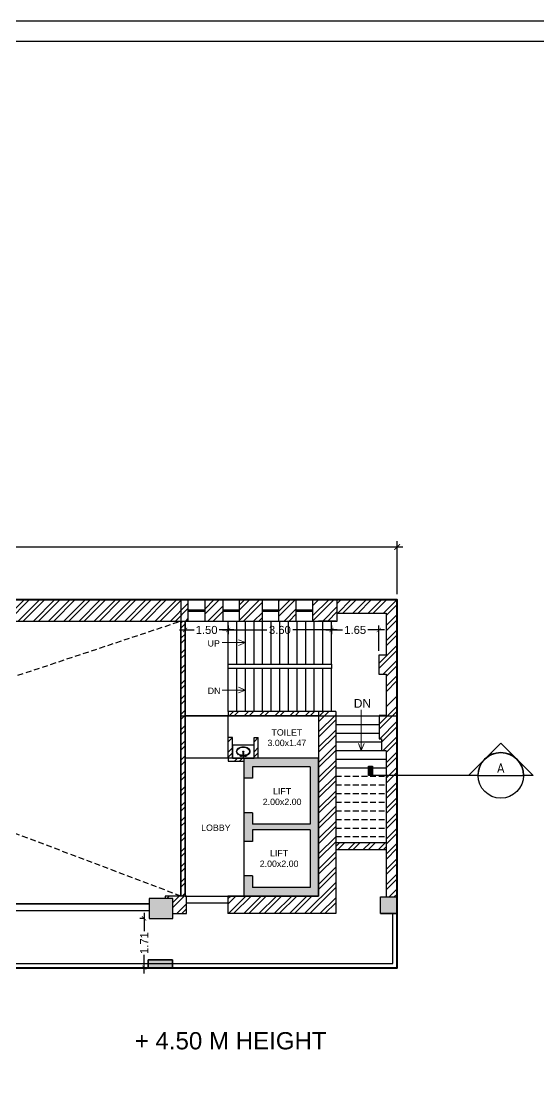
# Model space of a CAD drawing. Header units: millimetres. Extents: x -634016 to -633680, y -35980 to -35884.
# Drawn here: x -633980.8 to -633962.78, y -35921.07 to -35884.14 of the extents above; entities that cross this region are included whole.
import ezdxf
from ezdxf.enums import TextEntityAlignment as Align

# ---------------------------------------------------------------- set-up
doc = ezdxf.new("R2010")
doc.units = ezdxf.units.MM
doc.header["$LTSCALE"] = 200
doc.header["$MEASUREMENT"] = 0
doc.header["$PDMODE"] = 3
doc.linetypes.add('HIDDEN', pattern=[0.375, 0.25, -0.125])
doc.layers.get('0').update_dxf_attribs({"linetype": 'CONTINUOUS'})
doc.layers.get('DEFPOINTS').update_dxf_attribs({"color": 11, "linetype": 'CONTINUOUS'})
for name, color, linetype in [('00 PRO', 3, 'CONTINUOUS'), ('A-730-Furniture', 8, 'CONTINUOUS'), ('COL', 253, 'CONTINUOUS'), ('FUR', 7, 'CONTINUOUS'), ('Section Line', 6, 'CONTINUOUS'), ('STAIR', 252, 'CONTINUOUS'), ('TXT2', 7, 'CONTINUOUS'), ('Wall', 7, 'CONTINUOUS'), ('WIN', 160, 'CONTINUOUS')]:
    doc.layers.add(name, color=color, linetype=linetype)
for name, color, linetype, lineweight in [('DIM', 11, 'CONTINUOUS', 25), ('Fixture', 8, 'CONTINUOUS', 15), ('LEGEND', 3, 'CONTINUOUS', 25), ('Text', 7, 'CONTINUOUS', 100)]:
    doc.layers.add(name, color=color, linetype=linetype, lineweight=lineweight)
doc.styles.add('Arial', font='arial.ttf')
doc.styles.add('style1', font='arial.ttf', dxfattribs={"height": 6})
doc.styles.add('Tahoma', font='tahoma.ttf')
doc.dimstyles.new('Copy of STANDARD', dxfattribs={"dimtxt": 0.4, "dimasz": 0.2, "dimexe": 0.2, "dimexo": 0.2, "dimgap": 0.09, "dimtad": 0, "dimzin": 0, "dimdsep": 46, "dimtxsty": 'Arial', "dimblk": 'ARCHTICK', "dimcen": 0.09, "dimdle": 0.2, "dimclrd": 253, "dimclre": 253, "dimclrt": 7, "dimadec": 0, "dimazin": 0, "dimtfac": 1, "dimtofl": 0, "dimtmove": 0, "dimatfit": 3, "dimldrblk": 'ARCHTICK', "dimfxl": 0.18, "dimtolj": 1, "dimtzin": 0, "dimarcsym": 0})
pattern_1 = [(45, (1700.09977, -163.62646), (-0.26516504294, 0.26516504294), []), (45, (1700.27655, -163.62646), (-0.26516504294, 0.26516504294), [])]

# ---------------------------------------------------------------- blocks, each defined once
blk = doc.blocks.new('*U3')
blk.add_hatch(color=256).paths.add_polyline_path([(-1.812, 0.125), (-1.757, 0.125), (-1.757, 0), (-1.812, 0)])
at = {"color": 1, "true_color": 0xff0000}
blk.add_line((-0.313, 0), (-1.812, 0), dxfattribs=at)
blk.add_line((-0.313, 0), (0.312, 0))
blk.add_lwpolyline([(-0.313, 0), (-0.442, 0), (0, 0.442), (0.442, 0), (0.312, 0, 1)], format="xyb", close=True, dxfattribs=at)
blk.add_lwpolyline([(-1.812, 0.125), (-1.757, 0.125), (-1.757, 0), (-1.812, 0)], close=True, dxfattribs=at)
blk.add_circle((0, 0), 0.312, dxfattribs=at)
at = {"style": 'Tahoma', "flags": 8}
blk.add_attdef('VIEWNUMBER', text='', height=0.125, dxfattribs=at).set_placement((0, 0), align=Align.BOTTOM_CENTER)
blk.add_attdef('SHEETNUMBER', text='', height=0.125, dxfattribs=at).set_placement((0, -0.063), align=Align.TOP_CENTER)
blk = doc.blocks.new('_ArchTick')
at = {"color": 0, "linetype": 'ByBlock', "const_width": 0.15}
blk.add_lwpolyline([(-0.5, -0.5), (0.5, 0.5)], dxfattribs=at)
blk = doc.blocks.new('*D232')
at = {"layer": 'DEFPOINTS', "color": 0, "transparency": 16777216}
for p in [(-633973.592, -35905.009), (-633969.992, -35905.009), (-633969.992, -35905.318)]:
    blk.add_point(p, dxfattribs=at)
at = {"layer": 'DIM', "color": 253, "lineweight": -2, "transparency": 16777216}
for p, q in [((-633973.592, -35905.159), (-633973.592, -35905.468)), ((-633969.992, -35905.159), (-633969.992, -35905.468)), ((-633973.792, -35905.318), (-633972.245, -35905.318)), ((-633969.792, -35905.318), (-633971.339, -35905.318))]:
    blk.add_line(p, q, dxfattribs=at)
at = {"layer": 'DIM', "color": 253, "lineweight": -2, "transparency": 16777216, "xscale": 0.15, "yscale": 0.15, "zscale": 0.15, "rotation": 180}
blk.add_blockref('_ArchTick', (-633973.592, -35905.318), dxfattribs=at)
at = {"layer": 'DIM', "color": 253, "lineweight": -2, "transparency": 16777216, "xscale": 0.15, "yscale": 0.15, "zscale": 0.15}
blk.add_blockref('_ArchTick', (-633969.992, -35905.318), dxfattribs=at)
at = {"layer": 'DIM', "color": 7, "transparency": 16777216, "insert": (-633971.792, -35905.318), "char_height": 0.28, "attachment_point": 5, "style": 'Arial'}
blk.add_mtext('\\A1;3.60', dxfattribs=at)
blk = doc.blocks.new('*D233')
at = {"layer": 'DEFPOINTS', "color": 0, "transparency": 16777216}
for p in [(-633975.092, -35905.009), (-633973.592, -35905.009), (-633973.592, -35905.318)]:
    blk.add_point(p, dxfattribs=at)
at = {"layer": 'DIM', "color": 253, "lineweight": -2, "transparency": 16777216}
for p, q in [((-633975.092, -35905.159), (-633975.092, -35905.468)), ((-633973.592, -35905.159), (-633973.592, -35905.468)), ((-633975.292, -35905.318), (-633974.782, -35905.318)), ((-633973.392, -35905.318), (-633973.902, -35905.318))]:
    blk.add_line(p, q, dxfattribs=at)
at = {"layer": 'DIM', "color": 253, "lineweight": -2, "transparency": 16777216, "xscale": 0.15, "yscale": 0.15, "zscale": 0.15, "rotation": 180}
blk.add_blockref('_ArchTick', (-633975.092, -35905.318), dxfattribs=at)
at = {"layer": 'DIM', "color": 253, "lineweight": -2, "transparency": 16777216, "xscale": 0.15, "yscale": 0.15, "zscale": 0.15}
blk.add_blockref('_ArchTick', (-633973.592, -35905.318), dxfattribs=at)
at = {"layer": 'DIM', "color": 7, "transparency": 16777216, "insert": (-633974.342, -35905.318), "char_height": 0.28, "attachment_point": 5, "style": 'Arial'}
blk.add_mtext('\\A1;1.50', dxfattribs=at)
blk = doc.blocks.new('*D234')
at = {"layer": 'DEFPOINTS', "color": 0, "transparency": 16777216}
for p in [(-633969.992, -35905.009), (-633969.992, -35905.318), (-633968.346, -35906.19)]:
    blk.add_point(p, dxfattribs=at)
at = {"layer": 'DIM', "color": 253, "lineweight": -2, "transparency": 16777216}
for p, q in [((-633969.992, -35905.159), (-633969.992, -35905.468)), ((-633968.346, -35906.04), (-633968.346, -35905.168)), ((-633970.192, -35905.318), (-633969.61, -35905.318)), ((-633968.146, -35905.318), (-633968.727, -35905.318))]:
    blk.add_line(p, q, dxfattribs=at)
at = {"layer": 'DIM', "color": 253, "lineweight": -2, "transparency": 16777216, "xscale": 0.15, "yscale": 0.15, "zscale": 0.15, "rotation": 180}
blk.add_blockref('_ArchTick', (-633969.992, -35905.318), dxfattribs=at)
at = {"layer": 'DIM', "color": 253, "lineweight": -2, "transparency": 16777216, "xscale": 0.15, "yscale": 0.15, "zscale": 0.15}
blk.add_blockref('_ArchTick', (-633968.346, -35905.318), dxfattribs=at)
at = {"layer": 'DIM', "color": 7, "transparency": 16777216, "insert": (-633969.169, -35905.318), "char_height": 0.28, "attachment_point": 5, "style": 'Arial'}
blk.add_mtext('\\A1;1.65', dxfattribs=at)
blk = doc.blocks.new('*D221')
at = {"layer": 'DEFPOINTS', "color": 0, "transparency": 16777216}
for p in [(-634009.619, -35902.432), (-634009.619, -35903.7), (-633967.706, -35904.271)]:
    blk.add_point(p, dxfattribs=at)
at = {"layer": 'DIM', "color": 253, "lineweight": -2, "transparency": 16777216}
for p, q in [((-634009.619, -35903.5), (-634009.619, -35902.232)), ((-633967.706, -35904.071), (-633967.706, -35902.232)), ((-634009.819, -35902.432), (-633989.397, -35902.432)), ((-633967.506, -35902.432), (-633987.928, -35902.432))]:
    blk.add_line(p, q, dxfattribs=at)
at = {"layer": 'DIM', "color": 253, "lineweight": -2, "transparency": 16777216, "xscale": 0.2, "yscale": 0.2, "zscale": 0.2, "rotation": 180}
blk.add_blockref('_ArchTick', (-634009.619, -35902.432), dxfattribs=at)
at = {"layer": 'DIM', "color": 253, "lineweight": -2, "transparency": 16777216, "xscale": 0.2, "yscale": 0.2, "zscale": 0.2}
blk.add_blockref('_ArchTick', (-633967.706, -35902.432), dxfattribs=at)
at = {"layer": 'DIM', "color": 7, "transparency": 16777216, "insert": (-633988.662, -35902.432), "char_height": 0.4, "attachment_point": 5, "style": 'Arial'}
blk.add_mtext('\\A1;41.91', dxfattribs=at)
blk = doc.blocks.new('*D223')
at = {"layer": 'DEFPOINTS', "color": 0, "transparency": 16777216}
for p in [(-633976.348, -35915.354), (-633976.517, -35917.067), (-633976.378, -35917.067)]:
    blk.add_point(p, dxfattribs=at)
at = {"layer": 'DIM', "color": 253, "lineweight": -2, "transparency": 16777216}
for p, q in [((-633976.517, -35915.154), (-633976.517, -35915.797)), ((-633976.498, -35915.354), (-633976.667, -35915.354)), ((-633976.517, -35917.267), (-633976.517, -35916.624)), ((-633976.528, -35917.067), (-633976.667, -35917.067))]:
    blk.add_line(p, q, dxfattribs=at)
at = {"layer": 'DIM', "color": 253, "lineweight": -2, "transparency": 16777216, "xscale": 0.15, "yscale": 0.15, "zscale": 0.15}
for p, rotation in [((-633976.517, -35915.354), 90), ((-633976.517, -35917.067), 270)]:
    blk.add_blockref('_ArchTick', p, dxfattribs=dict(at, rotation=rotation))
at = {"layer": 'DIM', "color": 7, "transparency": 16777216, "insert": (-633976.517, -35916.211), "char_height": 0.28, "attachment_point": 5, "rotation": 90, "style": 'Arial'}
blk.add_mtext('\\A1;1.71', dxfattribs=at)
blk = doc.blocks.new('lift 2')
at = {"layer": 'COL'}
h = blk.add_hatch(color=256, dxfattribs=at)
h.dxf.hatch_style = 1
h.paths.add_polyline_path([(0, -4.8), (0, 0), (-2.6, 0), (-2.6, -0.7), (-2.3, -0.7), (-2.3, -0.3), (-0.3, -0.3), (-0.3, -2.3), (-2.3, -2.3), (-2.3, -1.9), (-2.6, -1.9), (-2.6, -2.9), (-2.3, -2.9), (-2.3, -2.5), (-0.3, -2.5), (-0.3, -4.5), (-2.3, -4.5), (-2.3, -4.1), (-2.6, -4.1), (-2.6, -4.8)])
for p, q in [((-2.6, 0), (-2.6, -0.7)), ((0, 0), (-2.6, 0)), ((0, 0), (0, -4.8)), ((-2.3, -0.3), (-2.3, -0.7)), ((-0.3, -0.3), (-2.3, -0.3)), ((-0.3, -0.3), (-0.3, -2.3)), ((-2.3, -0.7), (-2.6, -0.7)), ((-2.6, -1.9), (-2.6, -2.9)), ((-2.3, -1.9), (-2.6, -1.9)), ((-2.3, -1.9), (-2.3, -2.3)), ((-0.3, -2.3), (-2.3, -2.3)), ((-2.3, -2.5), (-2.3, -2.9)), ((-0.3, -2.5), (-2.3, -2.5)), ((-0.3, -2.5), (-0.3, -4.5)), ((-2.3, -2.9), (-2.6, -2.9)), ((-2.6, -4.1), (-2.6, -4.8)), ((-2.3, -4.1), (-2.6, -4.1)), ((-2.3, -4.1), (-2.3, -4.5)), ((0, -4.8), (-2.6, -4.8)), ((-0.3, -4.5), (-2.3, -4.5))]:
    blk.add_line(p, q)
at = {"layer": 'STAIR'}
for p, q in [((-2.6, -0.7), (-2.6, -1.9)), ((-2.6, -2.9), (-2.6, -4.1))]:
    blk.add_line(p, q, dxfattribs=at)
at = {"layer": 'Wall'}
blk.add_lwpolyline([(-2.6, 0), (-3.15, 0), (-3.15, -0.1), (-2.6, -0.1)], dxfattribs=at)
at = {"layer": 'LEGEND', "color": 7, "char_height": 0.22, "width": 3.24219, "attachment_point": 5, "style": 'style1'}
for s, insert in [('LIFT\\P2.00x2.00 ', (-1.271, -1.339)), ('LOBBY', (-3.579, -2.422)), ('LIFT\\P2.00x2.00 ', (-1.376, -3.492))]:
    blk.add_mtext(s, dxfattribs=dict(at, insert=insert))
blk = doc.blocks.new('RYYY')
at = {"layer": 'Fixture'}
for p, q in [((3718238, 523401), (3718113, 523401)), ((3718170, 523458), (3718170, 523360)), ((3718304, 523555), (3718215, 523555)), ((3718282, 523506), (3718238, 523506)), ((3718238, 523506), (3718238, 523355)), ((3718282, 523355), (3718238, 523355)), ((3718260, 523595), (3718260, 523517)), ((3718282, 523506), (3718282, 523355)), ((3718282, 523401), (3718407, 523401)), ((3718350, 523458), (3718350, 523360))]:
    blk.add_line(p, q, dxfattribs=at)
for centre, radius in [((3718171, 523401), 31.2), ((3718171, 523401), 22.3), ((3718260, 523555), 22.3), ((3718349, 523401), 31.2), ((3718349, 523401), 22.3)]:
    blk.add_circle(centre, radius, dxfattribs=at)
for centre, radius, start, end in [((3718106, 523573, -267), 120, 147.5924, 180), ((3718106, 523573, -267), 120, 180, 212.4076), ((3718181, 523526, -267), 208, 123.1246, 147.5924), ((3718181, 523620, -267), 208, 212.4076, 236.8754), ((3718106, 523573, -267), 92.4, 147.5924, 180), ((3718106, 523573, -267), 92.4, 180, 212.4076), ((3718181, 523526, -267), 180, 123.1246, 147.5924), ((3718181, 523620, -267), 180, 212.4076, 236.8754), ((3718230, 523451, -267), 297, 105.1243, 123.1246), ((3718230, 523695, -267), 297, 236.8754, 254.8757), ((3718230, 523451, -267), 270, 105.1243, 123.1246), ((3718230, 523695, -267), 270, 236.8754, 254.8757), ((3718262, 523333, -267), 420, 90, 105.1243), ((3718262, 523814, -267), 420, 254.8757, 266.7377), ((3718262, 523333, -267), 393, 90, 105.1243), ((3718262, 523814, -267), 393, 254.8757, 266.9885), ((3718262, 523333, -267), 420, 74.8757, 90), ((3718262, 523333, -267), 393, 74.8757, 90), ((3718262, 523814, -267), 393, 273.0223, 285.1243), ((3718262, 523814, -267), 420, 272.8193, 285.1243), ((3718294, 523451, -267), 270, 56.8754, 74.8757), ((3718294, 523695, -267), 270, 285.1243, 303.1246), ((3718294, 523451, -267), 297, 56.8754, 74.8757), ((3718294, 523695, -267), 297, 285.1243, 303.1246), ((3718342, 523526, -267), 180, 32.4076, 56.8754), ((3718342, 523620, -267), 180, 303.1246, 327.5924), ((3718342, 523526, -267), 208, 32.4076, 56.8754), ((3718342, 523620, -267), 208, 303.1246, 327.5924), ((3718417, 523573, -267), 92.4, 0, 32.4076), ((3718417, 523573, -267), 92.4, 327.5924, 0), ((3718417, 523573, -267), 120, 0, 32.4076), ((3718417, 523573, -267), 120, 327.5924, 0)]:
    blk.add_arc(centre, radius, start, end, dxfattribs=at)

msp = doc.modelspace()

# ---------------------------------------------------------------- hatches: boundary and pattern name
h = msp.add_hatch()
h.set_pattern_fill('ANSI32', color=8, style=0)
h.set_pattern_definition(pattern_1)
h.paths.add_polyline_path([(-633995.966, -35905.009), (-633974.98, -35905.009), (-633974.98, -35904.271), (-633995.966, -35904.271)])
h = msp.add_hatch()
h.set_pattern_fill('ANSI32', color=8, style=0)
h.set_pattern_definition(pattern_1)
h.paths.add_polyline_path([(-633970.639, -35904.271), (-633970.639, -35905.009), (-633969.793, -35905.009), (-633969.793, -35904.271)])
h = msp.add_hatch()
h.set_pattern_fill('ANSI32', color=8, style=0)
h.set_pattern_definition([(45, (701.20687, 15.4453), (-0.26516504294, 0.26516504294), []), (45, (701.38364, 15.4453), (-0.26516504294, 0.26516504294), [])])
h.paths.add_polyline_path([(-633975.092, -35914.577), (-633975.242, -35914.577), (-633975.242, -35905.009), (-633975.092, -35905.009)])
h = msp.add_hatch()
h.set_pattern_fill('ANSI32', color=8, style=0)
h.set_pattern_definition(pattern_1)
h.paths.add_polyline_path([(-633970.442, -35914.577), (-633973.602, -35914.577), (-633973.602, -35914.813), (-633973.602, -35915.187), (-633969.846, -35915.187), (-633969.846, -35908.159), (-633969.846, -35908.159), (-633970.442, -35908.159)])
h = msp.add_hatch()
h.set_pattern_fill('ANSI32', color=8, style=0)
h.set_pattern_definition([(45, (194.87895, 15.4453), (-0.26516504294, 0.26516504294), []), (45, (195.05572, 15.4453), (-0.26516504294, 0.26516504294), [])])
h.paths.add_polyline_path([(-633970.442, -35908.159), (-633973.042, -35908.159), (-633973.592, -35908.159), (-633973.592, -35908.309), (-633970.442, -35908.309)])
h.paths.add_polyline_path([(-633972.542, -35909.059), (-633972.692, -35909.059), (-633972.692, -35909.777), (-633972.542, -35909.777)])
h = msp.add_hatch()
h.set_pattern_fill('ANSI32', color=8, style=0)
h.set_pattern_definition([(45, (194.87895, 34.90055), (-0.26516504294, 0.26516504294), []), (45, (195.05572, 34.90055), (-0.26516504294, 0.26516504294), [])])
h.paths.add_polyline_path([(-633973.042, -35909.777), (-633973.442, -35909.777), (-633973.592, -35909.777), (-633973.592, -35909.877), (-633973.042, -35909.877)])
h.paths.add_polyline_path([(-633973.442, -35909.327), (-633973.442, -35909.059), (-633973.592, -35909.059), (-633973.592, -35909.777), (-633973.442, -35909.777)])
h = msp.add_hatch()
h.set_pattern_fill('ANSI32', color=8, style=0)
h.set_pattern_definition([(45, (1384.82517, 17.6733), (-0.26516504294, 0.26516504294), []), (45, (1385.00195, 17.6733), (-0.26516504294, 0.26516504294), [])])
h.paths.add_polyline_path([(-633968.09, -35912.713), (-633969.846, -35912.713), (-633969.846, -35912.959), (-633968.09, -35912.959)])
h = msp.add_hatch()
h.set_pattern_fill('ANSI32', color=8, style=0)
h.set_pattern_definition([(45, (1700.09977, -166.604), (-0.26516504294, 0.26516504294), []), (45, (1700.27655, -166.604), (-0.26516504294, 0.26516504294), [])])
h.paths.add_polyline_path([(-633975.039, -35914.577), (-633975.785, -35914.577), (-633975.785, -35914.655), (-633975.521, -35914.655), (-633975.521, -35915.187), (-633975.039, -35915.187)])

# ---------------------------------------------------------------- linework, layer by layer
at = {"color": 8}
for p, q in [((-633974.399, -35904.582), (-633974.088, -35904.271)), ((-633974.399, -35904.759), (-633973.911, -35904.271)), ((-633973.198, -35904.442), (-633973.027, -35904.271)), ((-633973.198, -35904.972), (-633972.497, -35904.271)), ((-633973.198, -35904.619), (-633972.85, -35904.271)), ((-633973.058, -35905.009), (-633972.401, -35904.352)), ((-633971.83, -35904.665), (-633971.436, -35904.271)), ((-633971.83, -35904.311), (-633971.79, -35904.271)), ((-633971.83, -35904.841), (-633971.259, -35904.271)), ((-633969.793, -35904.395), (-633969.668, -35904.271)), ((-633969.777, -35904.733), (-633969.315, -35904.271)), ((-633969.601, -35904.733), (-633969.138, -35904.271)), ((-633969.247, -35904.733), (-633968.784, -35904.271)), ((-633969.07, -35904.733), (-633968.608, -35904.271)), ((-633968.717, -35904.733), (-633968.254, -35904.271)), ((-633968.54, -35904.733), (-633968.077, -35904.271)), ((-633968.186, -35904.733), (-633967.724, -35904.271)), ((-633968.09, -35904.813), (-633967.706, -35904.429)), ((-633974.296, -35905.009), (-633973.769, -35904.483)), ((-633974.119, -35905.009), (-633973.769, -35904.659)), ((-633972.705, -35905.009), (-633972.401, -35904.705)), ((-633971.644, -35905.009), (-633971.22, -35904.585)), ((-633971.467, -35905.009), (-633971.22, -35904.762)), ((-633968.09, -35905.167), (-633967.706, -35904.783)), ((-633972.528, -35905.009), (-633972.401, -35904.882)), ((-633968.09, -35905.344), (-633967.706, -35904.96)), ((-633968.09, -35905.697), (-633967.706, -35905.313)), ((-633968.09, -35905.874), (-633967.706, -35905.49)), ((-633968.346, -35906.483), (-633967.706, -35905.844)), ((-633968.346, -35906.66), (-633967.706, -35906.02)), ((-633968.191, -35906.859), (-633967.706, -35906.374)), ((-633968.09, -35906.935), (-633967.706, -35906.551)), ((-633968.09, -35907.288), (-633967.706, -35906.904)), ((-633968.09, -35907.465), (-633967.706, -35907.081)), ((-633968.09, -35907.995), (-633967.706, -35907.611)), ((-633968.336, -35908.595), (-633967.706, -35907.965)), ((-633968.336, -35908.772), (-633967.706, -35908.142)), ((-633968.314, -35909.104), (-633967.706, -35908.495)), ((-633968.257, -35909.223), (-633967.706, -35908.672)), ((-633968.207, -35909.527), (-633967.706, -35909.026)), ((-633968.09, -35909.586), (-633967.706, -35909.202)), ((-633968.09, -35909.94), (-633967.706, -35909.556)), ((-633968.09, -35910.117), (-633967.706, -35909.733)), ((-633968.09, -35910.47), (-633967.706, -35910.086)), ((-633968.09, -35910.647), (-633967.706, -35910.263)), ((-633968.09, -35911.001), (-633967.706, -35910.617)), ((-633968.09, -35911.177), (-633967.706, -35910.793)), ((-633968.09, -35911.531), (-633967.706, -35911.147)), ((-633968.09, -35911.708), (-633967.706, -35911.324)), ((-633967.921, -35911.893), (-633967.706, -35911.677)), ((-633967.744, -35911.893), (-633967.706, -35911.854)), ((-633968.09, -35912.061), (-633967.921, -35911.893)), ((-633968.09, -35912.238), (-633967.744, -35911.893)), ((-633968.09, -35912.592), (-633967.706, -35912.208)), ((-633968.09, -35912.768), (-633967.706, -35912.384)), ((-633968.09, -35913.122), (-633967.706, -35912.738)), ((-633968.09, -35913.299), (-633967.706, -35912.915)), ((-633968.09, -35913.652), (-633967.706, -35913.268)), ((-633968.09, -35913.829), (-633967.706, -35913.445)), ((-633968.09, -35914.182), (-633967.706, -35913.799)), ((-633968.09, -35914.359), (-633967.706, -35913.975)), ((-633967.983, -35914.606), (-633967.706, -35914.329)), ((-633967.806, -35914.606), (-633967.706, -35914.506))]:
    msp.add_line(p, q, dxfattribs=at)
for p, q in [((-633970.442, -35908.159), (-633973.042, -35908.159)), ((-633970.442, -35908.159), (-633970.442, -35912.959)), ((-633970.442, -35908.309), (-633973.592, -35908.309)), ((-633973.442, -35909.059), (-633973.592, -35909.059)), ((-633973.592, -35909.777), (-633973.592, -35909.059)), ((-633973.442, -35909.777), (-633973.442, -35909.059)), ((-633972.692, -35909.777), (-633972.692, -35909.059)), ((-633972.692, -35909.059), (-633972.542, -35909.059)), ((-633972.542, -35909.777), (-633972.542, -35909.059))]:
    msp.add_line(p, q)
for points in [[(-633851.567, -35977.469), (-633851.567, -35884.139), (-634016.395, -35884.139), (-634016.395, -35977.469)], [(-633852.268, -35976.767), (-633852.268, -35884.84), (-634015.694, -35884.84), (-634015.694, -35976.767)], [(-633969.992, -35906.509), (-633969.992, -35906.659), (-633973.592, -35906.659), (-633973.592, -35906.509)]]:
    msp.add_lwpolyline(points, close=True)
at = {"layer": '00 PRO', "lineweight": 40}
msp.add_lwpolyline([(-634009.619, -35903.7), (-634009.619, -35914.616), (-634009.245, -35914.616), (-634009.245, -35916.902), (-633995.661, -35916.902), (-633995.661, -35917.067), (-633967.706, -35917.067), (-633967.706, -35915.354), (-633967.706, -35915.354), (-633967.706, -35915.187), (-633967.706, -35915.187), (-633967.706, -35905.009), (-633967.706, -35904.271), (-633968.784, -35904.271), (-633969.793, -35904.271), (-633995.1, -35904.271), (-633995.1, -35903.7), (-634009.619, -35903.7)], dxfattribs=at)
at = {"layer": 'COL'}
for p, q in [((-633968.287, -35915.187), (-633968.287, -35914.606)), ((-633968.287, -35914.606), (-633968.139, -35914.606)), ((-633968.287, -35915.187), (-633967.706, -35915.187)), ((-633976.378, -35916.791), (-633976.378, -35917.067)), ((-633975.531, -35916.791), (-633975.531, -35917.067))]:
    msp.add_line(p, q, dxfattribs=at)
for points in [[(-633968.287, -35914.606), (-633967.706, -35914.606), (-633967.706, -35915.187), (-633968.287, -35915.187)], [(-633976.378, -35917.067), (-633975.531, -35917.067), (-633975.531, -35916.791), (-633976.378, -35916.791)]]:
    msp.add_lwpolyline(points, close=True, dxfattribs=at)
for points in [[(-633975.521, -35915.354), (-633976.348, -35915.354), (-633975.521, -35914.655), (-633976.348, -35914.655)], [(-633968.287, -35914.606), (-633967.706, -35914.606), (-633968.287, -35915.187), (-633967.706, -35915.187)], [(-633976.378, -35916.791), (-633975.531, -35916.791), (-633976.378, -35917.067), (-633975.531, -35917.067)]]:
    msp.add_solid(points, dxfattribs=at)
at = {"layer": 'DEFPOINTS'}
for points in [[(-633967.706, -35904.271), (-633975.242, -35904.271), (-633975.242, -35908.309), (-633967.706, -35908.309)], [(-633970.442, -35909.777), (-633975.092, -35909.777), (-633975.092, -35914.577), (-633970.442, -35914.577)]]:
    msp.add_lwpolyline(points, close=True, dxfattribs=at)
msp.add_lwpolyline([(-633995.966, -35905.009), (-633975.242, -35905.009), (-633975.242, -35914.577), (-633975.785, -35914.577), (-633975.785, -35914.655), (-633976.348, -35914.655), (-633976.348, -35914.849), (-633981.752, -35914.849)], dxfattribs=at)
at = {"layer": 'FUR'}
for p, q in [((-633969.846, -35912.713), (-633968.09, -35912.713)), ((-633969.846, -35912.959), (-633968.09, -35912.959)), ((-633981.752, -35914.849), (-633976.348, -35914.849)), ((-633981.752, -35915.079), (-633976.348, -35915.079)), ((-633967.856, -35916.917), (-633967.856, -35915.187)), ((-633967.706, -35917.067), (-633967.706, -35915.187)), ((-633981.723, -35916.917), (-633967.856, -35916.917)), ((-633981.723, -35917.067), (-633967.706, -35917.067))]:
    msp.add_line(p, q, dxfattribs=at)
msp.add_lwpolyline([(-633973.442, -35909.777), (-633972.692, -35909.777), (-633972.692, -35909.327), (-633973.442, -35909.327)], close=True, dxfattribs=at)
at = {"layer": 'STAIR', "linetype": 'HIDDEN', "ltscale": 0.004}
for p, q in [((-633975.242, -35914.577), (-634002.266, -35904.349)), ((-634002.266, -35913.996), (-633975.242, -35905.009)), ((-633969.846, -35910.409), (-633968.09, -35910.409)), ((-633969.846, -35910.709), (-633968.09, -35910.709)), ((-633969.846, -35911.009), (-633968.09, -35911.009)), ((-633969.846, -35911.309), (-633968.09, -35911.309)), ((-633969.846, -35911.609), (-633968.09, -35911.609)), ((-633969.846, -35911.909), (-633968.09, -35911.909)), ((-633969.846, -35912.209), (-633968.09, -35912.209)), ((-633969.846, -35912.509), (-633968.09, -35912.509))]:
    msp.add_line(p, q, dxfattribs=at)
at = {"layer": 'STAIR'}
for p, q in [((-633973.592, -35908.309), (-633975.092, -35908.309)), ((-633973.592, -35909.059), (-633973.592, -35908.309)), ((-633969.846, -35908.609), (-633968.336, -35908.609)), ((-633969.846, -35908.909), (-633968.336, -35908.909)), ((-633969.846, -35909.209), (-633968.257, -35909.209)), ((-633969.846, -35909.509), (-633968.257, -35909.509)), ((-633969.846, -35909.809), (-633968.09, -35909.809)), ((-633969.846, -35910.109), (-633968.09, -35910.109)), ((-633975.039, -35914.813), (-633973.602, -35914.813))]:
    msp.add_line(p, q, dxfattribs=at)
for points in [[(-633973.592, -35908.159), (-633973.592, -35905.009)], [(-633973.292, -35906.509), (-633973.292, -35905.009)], [(-633972.992, -35906.509), (-633972.992, -35905.009)], [(-633972.692, -35906.509), (-633972.692, -35905.009)], [(-633972.392, -35906.509), (-633972.392, -35905.009)], [(-633972.092, -35906.509), (-633972.092, -35905.009)], [(-633971.792, -35906.509), (-633971.792, -35905.009)], [(-633971.492, -35906.509), (-633971.492, -35905.009)], [(-633971.192, -35906.509), (-633971.192, -35905.009)], [(-633970.892, -35906.509), (-633970.892, -35905.009)], [(-633970.592, -35906.509), (-633970.592, -35905.009)], [(-633970.292, -35906.509), (-633970.292, -35905.009)], [(-633969.992, -35906.509), (-633969.992, -35905.009)], [(-633973.292, -35908.159), (-633973.292, -35906.659)], [(-633972.992, -35908.159), (-633972.992, -35906.659)], [(-633972.692, -35908.159), (-633972.692, -35906.659)], [(-633972.392, -35908.159), (-633972.392, -35906.659)], [(-633972.092, -35908.159), (-633972.092, -35906.659)], [(-633971.792, -35908.159), (-633971.792, -35906.659)], [(-633971.492, -35908.159), (-633971.492, -35906.659)], [(-633971.192, -35908.159), (-633971.192, -35906.659)], [(-633970.892, -35908.159), (-633970.892, -35906.659)], [(-633970.592, -35908.159), (-633970.592, -35906.659)], [(-633970.292, -35908.159), (-633970.292, -35906.659)], [(-633969.992, -35908.159), (-633969.992, -35906.659)]]:
    msp.add_lwpolyline(points, dxfattribs=at)
at = {"layer": 'Text', "lineweight": 5}
for p, q in [((-633972.992, -35905.759), (-633973.805, -35905.759)), ((-633972.992, -35905.759), (-633973.238, -35905.66)), ((-633972.992, -35905.759), (-633973.238, -35905.857)), ((-633972.992, -35907.409), (-633973.805, -35907.409)), ((-633972.992, -35907.409), (-633973.238, -35907.31)), ((-633972.992, -35907.409), (-633973.238, -35907.507)), ((-633968.959, -35909.509), (-633968.959, -35908.101)), ((-633968.959, -35909.509), (-633969.058, -35909.263)), ((-633968.959, -35909.509), (-633968.861, -35909.263))]:
    msp.add_line(p, q, dxfattribs=at)
at = {"layer": 'Wall'}
for p, q in [((-633995.1, -35904.271), (-633974.98, -35904.271)), ((-633974.98, -35905.009), (-633974.98, -35904.271)), ((-633974.399, -35904.271), (-633973.769, -35904.271)), ((-633974.399, -35905.009), (-633974.399, -35904.271)), ((-633973.769, -35905.009), (-633973.769, -35904.271)), ((-633973.198, -35904.271), (-633972.401, -35904.271)), ((-633973.198, -35905.009), (-633973.198, -35904.271)), ((-633972.401, -35905.009), (-633972.401, -35904.271)), ((-633971.83, -35904.271), (-633971.22, -35904.271)), ((-633971.83, -35905.009), (-633971.83, -35904.271)), ((-633971.22, -35905.009), (-633971.22, -35904.271)), ((-633970.639, -35905.009), (-633970.639, -35904.271)), ((-633970.639, -35904.271), (-633969.793, -35904.271)), ((-633969.793, -35905.009), (-633969.793, -35904.271)), ((-633969.793, -35904.271), (-633967.706, -35904.271)), ((-633967.706, -35914.606), (-633967.706, -35904.271)), ((-633969.793, -35904.733), (-633968.09, -35904.733)), ((-633968.09, -35904.733), (-633968.09, -35906.19)), ((-633982.343, -35905.009), (-633974.98, -35905.009)), ((-633975.242, -35914.577), (-633975.242, -35905.009)), ((-633975.092, -35914.577), (-633975.092, -35905.009)), ((-633974.399, -35905.009), (-633973.769, -35905.009)), ((-633973.198, -35905.009), (-633972.401, -35905.009)), ((-633971.83, -35905.009), (-633971.22, -35905.009)), ((-633970.639, -35905.009), (-633969.793, -35905.009)), ((-633969.846, -35905.009), (-633970.442, -35905.009)), ((-633968.09, -35906.19), (-633968.346, -35906.19)), ((-633968.346, -35906.19), (-633968.346, -35906.859)), ((-633968.346, -35906.859), (-633968.09, -35906.859)), ((-633968.09, -35906.859), (-633968.09, -35908.297)), ((-633969.846, -35908.159), (-633970.442, -35908.159)), ((-633969.846, -35908.159), (-633969.846, -35915.187)), ((-633968.09, -35908.297), (-633968.336, -35908.297)), ((-633968.336, -35908.297), (-633968.336, -35909.104)), ((-633968.336, -35909.104), (-633968.257, -35909.104)), ((-633968.257, -35909.104), (-633968.257, -35909.527)), ((-633968.09, -35909.527), (-633968.257, -35909.527)), ((-633968.09, -35909.527), (-633968.09, -35910.708)), ((-633968.09, -35910.708), (-633968.09, -35914.606)), ((-633975.521, -35914.655), (-633976.348, -35914.655)), ((-633976.348, -35914.655), (-633976.348, -35915.354)), ((-633975.039, -35914.577), (-633975.785, -35914.577)), ((-633975.785, -35914.577), (-633975.785, -35914.655)), ((-633975.521, -35915.354), (-633975.521, -35914.655)), ((-633975.039, -35915.187), (-633975.039, -35914.577)), ((-633975.039, -35915.187), (-633975.039, -35914.813)), ((-633970.442, -35914.577), (-633973.602, -35914.577)), ((-633973.602, -35914.577), (-633973.602, -35914.813)), ((-633973.602, -35914.813), (-633973.602, -35915.187)), ((-633976.348, -35915.354), (-633975.521, -35915.354)), ((-633975.521, -35915.187), (-633975.039, -35915.187)), ((-633969.846, -35915.187), (-633973.602, -35915.187))]:
    msp.add_line(p, q, dxfattribs=at)
for points in [[(-633975.092, -35914.577), (-633975.242, -35914.577), (-633975.242, -35905.009), (-633975.092, -35905.009)], [(-633967.706, -35915.187), (-633968.287, -35915.187), (-633968.287, -35914.606), (-633967.706, -35914.606)], [(-633975.531, -35917.067), (-633976.378, -35917.067), (-633976.378, -35916.791), (-633975.531, -35916.791)]]:
    msp.add_lwpolyline(points, close=True, dxfattribs=at)
for points in [[(-633973.042, -35908.159), (-633973.592, -35908.159), (-633973.592, -35908.309), (-633970.442, -35908.309)], [(-633970.442, -35910.759), (-633970.442, -35914.577)], [(-633975.092, -35914.577), (-633975.242, -35914.577)]]:
    msp.add_lwpolyline(points, dxfattribs=at)
at = {"layer": 'WIN'}
for p, q in [((-633974.98, -35904.271), (-633974.399, -35904.271)), ((-633974.98, -35904.271), (-633974.399, -35904.271)), ((-633973.769, -35904.271), (-633973.198, -35904.271)), ((-633972.401, -35904.271), (-633971.83, -35904.271)), ((-633971.22, -35904.271), (-633970.639, -35904.271)), ((-633974.98, -35904.615), (-633974.399, -35904.615)), ((-633974.98, -35904.664), (-633974.399, -35904.664)), ((-633973.769, -35904.615), (-633973.198, -35904.615)), ((-633973.769, -35904.664), (-633973.198, -35904.664)), ((-633972.401, -35904.615), (-633971.83, -35904.615)), ((-633972.401, -35904.664), (-633971.83, -35904.664)), ((-633971.22, -35904.615), (-633970.639, -35904.615)), ((-633971.22, -35904.664), (-633970.639, -35904.664)), ((-633974.98, -35905.009), (-633974.399, -35905.009)), ((-633973.769, -35905.009), (-633973.198, -35905.009)), ((-633972.401, -35905.009), (-633971.83, -35905.009)), ((-633971.22, -35905.009), (-633970.639, -35905.009))]:
    msp.add_line(p, q, dxfattribs=at)

# ---------------------------------------------------------------- block references
at = {"color": 1}
msp.add_blockref('lift 2', (-633970.442, -35909.777), dxfattribs=at)
at = {"layer": 'A-730-Furniture', "xscale": -0.0008863636363381825, "yscale": 0.0008863636363381825, "zscale": 0.0008863636363381825}
msp.add_blockref('RYYY', (-630677.335, -36373.62), dxfattribs=at)
at = {"layer": 'Section Line'}
ref = msp.add_blockref('*U3', (-633964.099, -35910.376), dxfattribs=dict(at, xscale=2.540000000037252, yscale=2.540000000037252, zscale=2.540000000037252))
ref.add_attrib('VIEWNUMBER', 'A', dxfattribs={"layer": '0', "height": 0.318, "style": 'Tahoma'}).set_placement((-633964.099, -35910.376), align=Align.BOTTOM_CENTER)

# ---------------------------------------------------------------- texts
at = {"layer": 'LEGEND', "color": 7, "style": 'style1'}
for s, height, p in [('UP', 0.22, (-633974.309, -35905.894)), ('DN', 0.22, (-633974.304, -35907.544)), ('+ 4.50 M HEIGHT', 0.6, (-633976.847, -35919.91))]:
    msp.add_text(s, height=height, dxfattribs=at).set_placement(p)
at = {"layer": 'LEGEND', "color": 7, "insert": (-633971.548, -35909.066), "char_height": 0.22, "width": 3.24219, "attachment_point": 5, "style": 'style1'}
msp.add_mtext('TOILET\\P3.00x1.47 ', dxfattribs=at)
at = {"layer": 'TXT2', "color": 7, "style": 'style1'}
msp.add_text('DN', height=0.3, dxfattribs=at).set_placement((-633969.219, -35908.022))

# ---------------------------------------------------------------- dimensions: what is measured, and where the dimension line sits
at = {"layer": 'DIM'}
dim = msp.add_linear_dim(base=(-634009.619, -35902.432), p1=(-633967.706, -35904.271), p2=(-634009.619, -35903.7), angle=180, dimstyle='Copy of STANDARD', dxfattribs=at)
dim.commit()
dim.dimension.update_dxf_attribs({"geometry": '*D221', "text_midpoint": (-633988.662, -35902.432)})
for base, p1, p2, picture, middle in [((-633973.592, -35905.318), (-633975.092, -35905.009), (-633973.592, -35905.009), '*D233', (-633974.342, -35905.318)), ((-633969.992, -35905.318), (-633973.592, -35905.009), (-633969.992, -35905.009), '*D232', (-633971.792, -35905.318)), ((-633969.992, -35905.318), (-633968.346, -35906.19), (-633969.992, -35905.009), '*D234', (-633969.169, -35905.318))]:
    dim = msp.add_linear_dim(base=base, p1=p1, p2=p2, dimstyle='Copy of STANDARD', override={"dimtxt": 0.28, "dimasz": 0.15, "dimexe": 0.15, "dimexo": 0.15}, dxfattribs=at)
    dim.commit()
    dim.dimension.update_dxf_attribs({"geometry": picture, "text_midpoint": middle})
dim = msp.add_linear_dim(base=(-633976.517, -35917.067), p1=(-633976.348, -35915.354), p2=(-633976.378, -35917.067), angle=270, dimstyle='Copy of STANDARD', override={"dimtxt": 0.28, "dimasz": 0.15, "dimexe": 0.15, "dimexo": 0.15}, dxfattribs=at)
dim.commit()
dim.dimension.update_dxf_attribs({"geometry": '*D223', "text_midpoint": (-633976.517, -35916.211)})

doc.saveas('drawing.dxf')
